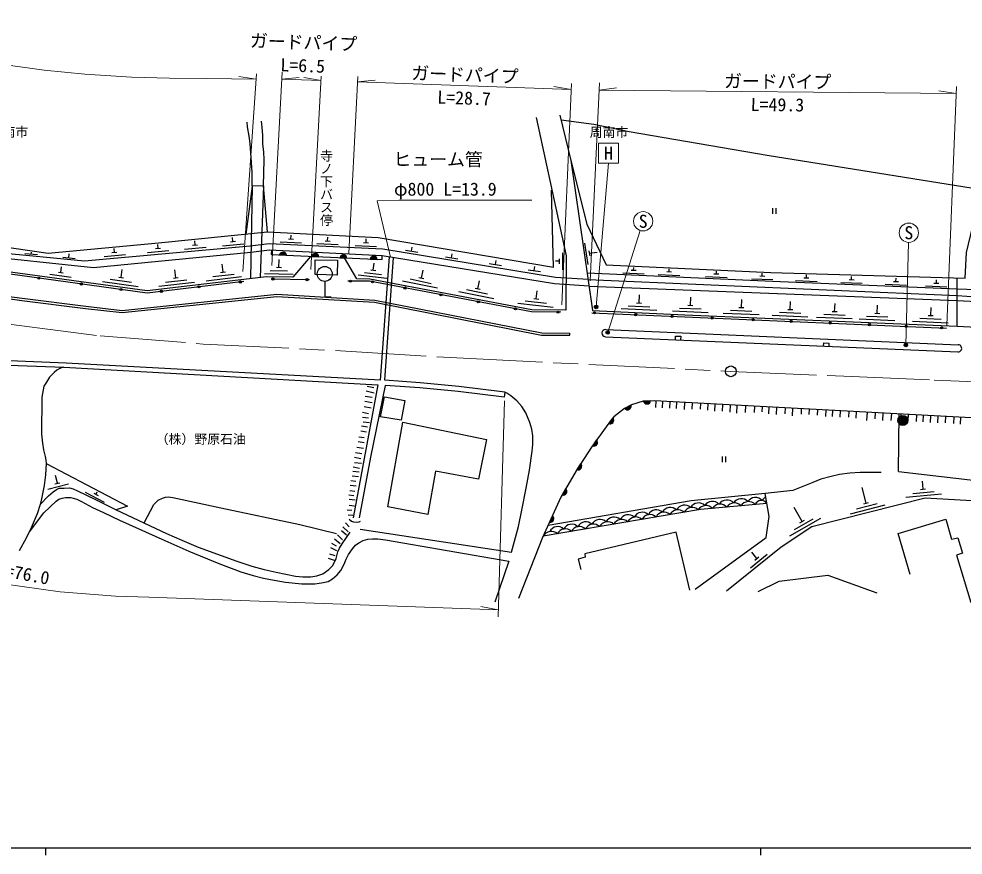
# Model space of a CAD drawing. Units: millimetres, scale not verified. Extents: x 40000 to 680000, y 20000 to 380000.
# Drawn here: x 164260 to 296351, y 204000 to 321005 of the extents above; entities that cross this region are included whole.
import ezdxf
from ezdxf.enums import TextEntityAlignment as Align

# ---------------------------------------------------------------- set-up
doc = ezdxf.new("R2010")
doc.units = ezdxf.units.MM
doc.header["$LTSCALE"] = 1000
doc.linetypes.add('CHAIN', pattern=[18.5, 12, -1.5, 3.5, -1.5])
for name, color, linetype, lineweight in [('M-BGD', 7, 'Continuous', 25), ('M-BGD-HTXT', 7, 'Continuous', 13), ('M-BMK', 2, 'CHAIN', 13), ('M-BMK-SRVR', 3, 'Continuous', 25), ('M-STR-HTXT', 7, 'Continuous', 13), ('M-STR-STRC', 7, 'Continuous', 25), ('M-TTL-BAND', 7, 'Continuous', 25)]:
    doc.layers.add(name, color=color, linetype=linetype, lineweight=lineweight)
doc.layers.add('M-BGD-EXST', color=7, linetype='Continuous')
doc.layers.add('M-BMK-HTXT', color=7, linetype='Continuous')
doc.styles.add('@ＭＳ ゴシック', font='')
doc.styles.add('ＭＳ ゴシック', font='')
doc.styles.get('@ＭＳ ゴシック').set_extended_font_data('@MS Gothic')
doc.styles.get('ＭＳ ゴシック').set_extended_font_data('MS Gothic')

msp = doc.modelspace()

# ---------------------------------------------------------------- hatches: boundary and pattern name
at = {"layer": 'M-BGD'}
for points in [[(200718, 287974, -0.82183), (201708, 287930)], [(205239, 287770, -0.82183), (206229, 287725)], [(209162, 287593, -0.82183), (210152, 287548)], [(213398, 287401, -0.82183), (214388, 287356)], [(249896, 266965, -0.82183), (249019, 266505)], [(252628, 267551, -0.82183), (251637, 267521)], [(288631, 264820, -1), (287231, 264820, -0.41421), (287931, 265520, -0.41421)], [(247369, 265184, -0.82183), (246749, 264410)], [(245077, 262091, -0.82183), (244500, 261285)], [(242847, 258765, -0.82183), (242307, 257935)], [(240748, 255253, -0.82183), (240253, 254395)], [(238901, 251482, -0.82183), (238495, 250578)]]:
    msp.add_hatch(color=256, dxfattribs=at).paths.add_polyline_path(points)
at = {"layer": 'M-STR-STRC'}
for points in [[(245224, 280828, -1), (244785, 280589, -0.41421), (244885, 280928, -0.41421)], [(246850, 277247, -1), (246410, 277007, -0.41421), (246510, 277347, -0.41421)], [(288561, 275491, -1), (288122, 275252, -0.41421), (288222, 275591, -0.41421)]]:
    msp.add_hatch(color=256, dxfattribs=at).paths.add_polyline_path(points)

# ---------------------------------------------------------------- linework, layer by layer
at = {"layer": 'M-BGD'}
for p, q in [((196874, 297582), (196670, 284657)), ((198475, 297623), (198018, 284816)), ((269679, 294497), (269679, 293714)), ((270145, 294497), (270145, 293714)), ((202326, 290193), (202353, 290755)), ((183725, 288895), (183676, 289430)), ((188554, 289336), (189251, 289400)), ((188902, 289368), (188851, 289928)), ((192745, 289267), (195732, 289541)), ((193849, 289820), (194546, 289884)), ((194197, 289852), (194146, 290412)), ((200805, 289817), (203802, 289670)), ((201976, 290210), (202675, 290176)), ((205922, 289566), (208919, 289419)), ((207093, 289959), (207792, 289925)), ((207443, 289942), (207468, 290458)), ((211299, 289303), (214296, 289156)), ((212470, 289696), (213169, 289662)), ((212819, 289679), (212847, 290241)), ((243399, 289630), (243832, 286661)), ((165111, 288190), (166853, 288017)), ((165982, 288104), (166010, 288384)), ((171256, 287581), (171312, 288141)), ((176181, 287753), (179169, 288026)), ((177286, 288306), (177983, 288370)), ((177634, 288338), (177583, 288898)), ((182272, 288310), (185260, 288583)), ((183376, 288863), (184073, 288926)), ((187449, 288783), (190437, 289056)), ((200718, 287974), (201708, 287930)), ((239312, 284822), (215164, 288763)), ((218340, 288641), (220065, 288352)), ((219202, 288496), (219295, 289051)), ((224799, 287584), (224886, 288140)), ((240346, 285881), (240362, 288281)), ((244010, 288557), (244111, 287864)), ((244060, 288210), (245174, 288373)), ((170386, 287668), (172127, 287495)), ((192826, 285562), (192694, 286679)), ((200629, 286236), (200651, 287360)), ((205239, 287770), (206229, 287725)), ((209162, 287593), (210152, 287548)), ((213398, 287401), (214388, 287356)), ((213837, 285832), (213956, 286836)), ((214858, 270470), (216086, 287701)), ((239212, 283927), (215069, 287867)), ((223935, 287719), (225664, 287450)), ((230055, 286790), (231778, 286488)), ((230917, 286639), (231014, 287194)), ((239904, 287084), (239342, 287087)), ((239902, 286734), (239906, 287434)), ((169780, 285564), (170474, 285469)), ((170127, 285516), (170237, 286317)), ((178571, 284810), (178724, 285924)), ((186217, 284781), (186085, 285898)), ((192478, 285521), (193174, 285603)), ((198611, 285375), (202611, 285296)), ((199420, 285809), (201820, 285762)), ((200279, 286243), (200979, 286229)), ((212593, 285525), (214976, 285244)), ((213490, 285873), (214185, 285791)), ((220568, 284749), (220797, 285850)), ((235498, 285907), (237230, 285655)), ((236364, 285781), (236445, 286337)), ((248743, 285465), (251740, 285330)), ((249912, 285863), (250611, 285831)), ((250261, 285847), (250279, 286238)), ((254880, 285639), (255579, 285607)), ((255229, 285623), (255248, 286042)), ((261499, 285340), (262198, 285309)), ((261849, 285325), (261867, 285728)), ((268245, 285036), (268263, 285443)), ((168580, 285275), (171552, 284866)), ((175972, 284259), (180925, 283578)), ((177024, 284568), (179996, 284160)), ((178224, 284858), (178918, 284762)), ((183840, 283594), (188805, 284181)), ((184780, 284158), (187759, 284510)), ((185869, 284740), (186564, 284822)), ((190449, 284375), (195414, 284962)), ((191389, 284939), (194368, 285291)), ((204911, 284501), (199538, 284607)), ((207046, 284266), (207046, 282092)), ((211746, 285172), (215718, 284704)), ((217937, 284376), (222832, 283359)), ((219008, 284614), (221945, 284003)), ((220225, 284820), (220911, 284678)), ((228450, 283255), (228677, 284357)), ((243885, 284538), (239312, 284822)), ((243885, 284538), (295507, 282289)), ((253710, 285241), (256707, 285106)), ((260330, 284943), (263327, 284807)), ((266726, 284654), (269723, 284519)), ((267895, 285052), (268594, 285020)), ((272917, 284388), (275914, 284265)), ((274084, 284790), (274784, 284762)), ((274434, 284776), (274451, 285184)), ((279222, 284129), (282220, 284006)), ((280390, 284531), (281089, 284503)), ((280740, 284517), (280757, 284946)), ((286595, 284276), (287294, 284248)), ((286944, 284262), (286964, 284744)), ((292260, 284044), (292959, 284015)), ((292610, 284029), (292628, 284488)), ((295496, 277987), (295513, 284775)), ((225820, 282878), (230717, 281869)), ((226890, 283117), (229828, 282511)), ((228107, 283326), (228793, 283184)), ((236630, 281821), (236756, 282939)), ((244018, 283628), (239212, 283927)), ((244018, 283628), (295505, 281598)), ((285427, 283874), (288425, 283751)), ((291092, 283641), (294090, 283518)), ((295509, 283250), (298244, 283147)), ((207046, 282092), (207936, 282092)), ((235089, 281542), (238070, 281207)), ((236282, 281861), (236978, 281782)), ((251032, 281248), (251082, 282372)), ((258211, 280934), (258259, 282058)), ((265338, 280629), (265386, 281753)), ((272171, 280336), (272219, 281460)), ((295505, 281598), (298239, 281446)), ((295507, 282289), (298241, 282137)), ((234045, 281206), (239014, 280648)), ((248495, 280459), (253491, 280239)), ((249514, 280864), (252511, 280733)), ((250683, 281264), (251382, 281233)), ((255675, 280141), (260670, 279928)), ((256693, 280548), (259690, 280420)), ((257861, 280949), (258561, 280919)), ((263820, 280243), (266817, 280115)), ((264988, 280644), (265688, 280614)), ((271821, 280351), (272521, 280321)), ((278031, 280085), (278730, 280056)), ((278381, 280070), (278429, 281194)), ((284342, 279815), (284391, 280939)), ((291815, 279495), (291863, 280619)), ((262802, 279836), (267797, 279623)), ((269635, 279544), (274630, 279330)), ((270653, 279951), (273650, 279823)), ((275844, 279278), (280840, 279064)), ((276863, 279685), (279860, 279557)), ((281806, 279023), (286802, 278809)), ((282825, 279430), (285822, 279302)), ((283993, 279830), (284692, 279800)), ((290298, 279110), (293295, 278982)), ((291466, 279510), (292165, 279481)), ((246349, 277539), (295674, 275409)), ((289279, 278703), (294275, 278489)), ((295496, 277987), (298228, 277847)), ((241345, 276735), (241348, 277035)), ((246305, 276540), (295631, 274410)), ((214480, 269789), (211042, 251204)), ((212983, 269638), (213908, 269428)), ((212706, 268218), (213670, 268085)), ((212859, 268942), (213975, 268695)), ((232229, 268757), (232144, 268062)), ((212658, 267538), (213669, 267338)), ((249896, 266965), (249019, 266505)), ((252628, 267551), (251637, 267521)), ((299259, 265113), (253199, 267568)), ((253352, 266630), (253402, 267558)), ((254302, 266595), (254351, 267507)), ((255305, 266524), (255355, 267454)), ((256256, 266489), (256304, 267403)), ((257364, 266366), (257416, 267344)), ((258455, 266384), (258503, 267286)), ((259617, 266419), (259660, 267224)), ((260637, 266243), (260687, 267169)), ((261605, 266102), (261659, 267118)), ((262696, 266120), (262746, 267060)), ((263743, 265979), (263798, 267004)), ((264693, 265852), (264751, 266953)), ((265911, 265931), (265962, 266888)), ((212316, 265957), (213149, 265812)), ((212582, 266748), (213555, 266605)), ((267176, 265947), (267223, 266821)), ((268236, 266026), (268275, 266765)), ((269169, 265726), (269222, 266714)), ((270243, 265633), (270298, 266657)), ((271439, 265761), (271484, 266594)), ((272476, 265474), (272533, 266538)), ((273720, 265681), (273762, 266472)), ((274836, 265665), (274876, 266413)), ((275984, 265538), (276027, 266352)), ((277148, 265362), (277198, 266289)), ((278074, 265389), (278119, 266240)), ((279149, 265289), (279197, 266183)), ((280353, 265274), (280398, 266119)), ((281385, 265160), (281434, 266064)), ((282891, 264830), (282952, 265983)), ((284064, 265066), (284109, 265921)), ((285104, 264792), (285161, 265865)), ((286303, 264821), (286356, 265801)), ((287319, 257677), (287395, 265746)), ((287650, 264831), (287698, 265730)), ((288655, 264811), (288701, 265676)), ((289838, 264680), (289887, 265613)), ((290754, 264602), (290805, 265564)), ((291787, 264534), (291839, 265509)), ((212329, 265296), (213176, 265190)), ((212435, 264635), (213295, 264542)), ((247369, 265184), (246749, 264410)), ((292800, 264475), (292853, 265455)), ((293872, 264466), (293922, 265398)), ((295054, 264397), (295104, 265335)), ((295975, 264298), (296028, 265286)), ((212103, 263348), (212897, 263229)), ((212183, 264066), (213030, 263947)), ((211706, 261867), (212566, 261722)), ((211812, 262541), (212579, 262422)), ((245077, 262091), (244500, 261285)), ((211347, 260344), (212245, 260201)), ((211542, 261098), (212454, 260942)), ((211204, 259667), (212115, 259511)), ((211204, 258951), (212167, 258834)), ((262651, 259759), (262651, 258976)), ((263118, 259759), (263118, 258976)), ((210994, 257723), (211867, 257606)), ((211046, 258322), (211893, 258127)), ((242847, 258765), (242307, 257935)), ((169641, 256024), (169369, 257116)), ((210720, 256418), (211397, 256327)), ((210903, 257086), (211750, 256969)), ((290761, 255205), (290654, 256325)), ((168295, 255224), (171206, 255951)), ((169302, 255939), (169981, 256109)), ((210551, 255039), (211254, 254935)), ((210616, 255755), (211463, 255676)), ((240748, 255253), (240253, 254395)), ((282784, 253259), (282234, 255441)), ((290412, 255172), (291109, 255239)), ((173515, 254786), (176169, 253387)), ((174742, 254648), (175361, 254321)), ((175052, 254484), (175228, 254819)), ((210408, 254414), (211137, 254323)), ((210479, 253794), (211312, 253692)), ((269210, 251387), (268666, 254588)), ((288358, 254072), (293335, 254547)), ((289310, 254615), (292297, 254900)), ((210202, 252306), (210849, 252244)), ((210449, 252953), (211199, 252860)), ((273836, 250680), (272714, 252631)), ((280580, 251775), (285428, 252997)), ((281440, 252456), (284349, 253189)), ((282445, 253173), (283124, 253344)), ((210315, 251612), (210978, 251581)), ((238901, 251482), (238495, 250578)), ((268799, 248430), (269210, 251387)), ((272117, 248654), (276452, 251146)), ((272759, 249542), (275360, 251037)), ((209581, 249929), (210329, 249235)), ((209949, 250512), (210448, 249932)), ((273532, 250505), (274139, 250854)), ((208851, 248821), (209527, 248127)), ((209410, 249397), (210086, 248821)), ((258869, 241216), (268799, 248430)), ((207866, 247037), (208702, 246640)), ((208006, 247634), (208632, 247266)), ((208418, 248271), (209184, 247578)), ((207697, 246163), (208453, 245904)), ((266595, 244214), (268928, 246101)), ((267479, 245507), (266771, 246382)), ((267207, 245287), (267751, 245728)), ((207548, 245526), (208354, 245248))]:
    msp.add_line(p, q, dxfattribs=at)
for points in [[(79621, 337101), (80670, 333978), (81582, 331387), (82655, 328722), (83762, 326604), (84844, 324879), (86221, 323161), (89480, 319918), (93013, 318071), (100415, 314251), (111808, 308455), (117622, 305926), (137489, 297140), (144325, 294999), (158685, 289636), (168339, 288226), (183799, 289669), (199043, 291199), (214522, 290424), (239052, 286275), (238760, 297049)], [(196727, 288306), (174683, 286152), (157931, 287932), (143687, 293113), (137771, 294658), (127668, 298620), (117301, 303243), (108213, 307730), (98804, 312796), (88572, 318319), (86013, 320950), (84248, 323080), (82904, 324910), (81824, 326684), (80668, 328967), (79743, 331009), (78974, 333063), (78513, 334665)], [(196627, 289201), (173448, 287082), (158915, 288521), (144522, 293733), (138108, 295835), (128076, 299701), (117800, 304262), (108718, 308702), (99231, 313588), (89159, 319100), (86664, 321534), (84890, 323553), (83588, 325334), (82506, 327026), (81278, 329281), (80576, 331353), (79829, 333345), (79378, 334914)], [(205036, 287779), (202598, 284846), (198893, 284920), (182207, 282948), (161332, 285817), (155850, 286371), (144219, 288061), (138977, 289717), (128315, 293724), (121915, 296483), (112529, 300864), (102703, 305913), (85141, 314559), (72152, 320676)], [(195707, 284241), (182204, 282645), (161297, 285519), (155813, 286073), (144151, 287768), (138879, 289434), (128202, 293446), (121792, 296209), (112397, 300595), (102568, 305645), (85011, 314289)], [(214858, 270470), (170872, 272824), (137826, 274167), (122445, 280095), (101082, 293662), (89996, 299751), (83431, 303351), (77660, 306439), (72137, 309235), (67886, 311293)], [(196874, 297582), (196912, 299498), (196808, 300904), (196629, 303586), (196481, 304610), (196250, 305901), (196185, 306530)], [(198475, 297623), (198575, 301285), (198536, 302424), (198377, 303474), (198375, 304684), (198309, 305870), (198182, 306714)], [(236612, 307222), (240809, 287835), (240759, 280249), (235997, 280296), (213341, 284601), (211520, 284611), (209795, 287564)], [(239941, 307546), (241453, 301210), (244520, 280183), (257426, 279616), (295496, 277987)], [(298921, 297066), (268943, 301884), (249613, 305219), (244694, 306208), (240107, 306848)], [(241453, 301210), (243704, 292272), (246438, 286574), (269463, 285521), (296624, 284743), (296804, 288327), (300653, 304218)], [(199043, 291199), (198475, 297623), (196874, 297582), (196013, 290895)], [(215164, 288763), (199291, 289541), (196627, 289201)], [(215069, 287867), (199326, 288638), (196727, 288306)], [(199599, 288626), (199571, 288026), (215059, 287326), (215069, 287867)], [(232229, 268757), (225792, 269549), (220388, 270076), (215457, 270436), (216681, 287604)], [(243747, 285480), (269672, 284311), (295509, 283250)], [(240090, 279956), (235967, 279997), (213312, 284301), (210297, 284317)], [(160324, 282208), (164678, 281620), (173586, 280502), (178724, 279915), (200346, 282178), (214028, 281359), (237388, 276772), (241345, 276735)], [(160364, 282505), (164717, 281918), (173622, 280800), (178725, 280216), (200339, 282479), (214066, 281658), (237418, 277071), (241348, 277035)], [(244398, 279888), (257413, 279316), (294019, 277750)], [(256095, 276117), (256123, 276621), (256839, 276602), (256817, 276086)], [(276832, 275222), (276854, 275664), (277584, 275646), (277565, 275190)], [(137277, 273487), (170528, 272251), (214480, 269789)], [(170528, 272251), (170078, 272118), (169586, 271861), (169176, 271542), (168565, 270877), (168107, 270188), (167770, 269602), (167634, 269113), (167481, 268059), (167401, 262881), (167566, 261634), (167701, 260725), (167938, 259795), (168032, 259239), (168065, 258795), (167989, 257223), (167789, 255706), (167412, 253866), (167244, 253066), (166823, 251759), (166000, 249787), (165294, 248333), (164309, 246591)], [(215517, 269730), (213469, 259688), (211882, 251212)], [(232144, 268062), (225715, 268853), (220329, 269378), (215517, 269730)], [(212018, 249622), (233188, 246366), (234131, 249958), (234617, 252283), (235227, 255361), (235669, 257839), (236070, 260511), (236141, 261450), (236141, 262656), (236010, 263606), (235733, 264532), (235159, 265901), (234615, 266788), (233934, 267560), (233097, 268279), (232538, 268636), (232229, 268757)], [(253199, 267568), (251610, 267520), (249951, 266993), (248965, 266476), (247491, 265337), (246627, 264257), (244358, 261087), (242208, 257783), (240070, 254078), (237527, 248427), (234132, 239917)], [(287319, 257677), (299328, 256294), (318216, 256717), (319888, 257081), (321842, 257798), (332192, 263045)], [(363624, 259788), (361315, 257693), (359322, 256238), (349579, 256234), (343060, 258414), (333925, 258384), (318988, 253707), (300037, 253421), (291027, 253944), (275202, 249955), (270875, 247096), (263253, 240932)], [(168065, 258795), (179453, 252823), (177882, 252316)], [(284904, 257536), (281950, 257537), (280501, 257455), (279062, 257250), (277880, 256967), (276456, 256589), (275324, 256132), (272509, 255023), (268666, 254588), (258330, 253592), (238294, 250133)], [(167244, 253066), (168403, 254279), (169048, 254824), (169524, 255161), (169891, 255320), (170586, 255350), (171330, 255370), (171866, 255231), (172442, 254963), (174961, 253740), (177882, 252316), (184917, 249004), (187036, 248056), (189345, 247092), (192578, 245905), (194730, 245125), (196866, 244424), (198588, 243946), (200247, 243611), (202954, 243039), (203977, 242936), (205103, 242957), (205956, 243088), (206791, 243371), (207621, 243963), (208112, 244472), (208433, 244972), (208659, 245491), (208867, 246449), (209118, 246951), (209501, 247572), (210589, 249210)], [(165734, 249238), (167768, 251879), (169472, 253508), (169844, 253787), (170331, 253949), (170758, 254015), (171518, 254030), (171864, 253949), (172366, 253787), (173037, 253492), (174577, 252646), (176105, 251919), (178317, 250889), (184658, 248016), (188034, 246548), (192229, 244818), (195287, 243651), (197022, 243126), (198500, 242756), (199970, 242494), (201555, 242202), (203832, 241945), (205647, 241935), (206588, 242082), (207511, 242304), (208152, 242660), (208808, 243237), (209292, 243806), (209784, 244714), (210066, 245430), (210380, 246066), (210953, 246841), (211372, 247372), (211815, 247678), (212435, 248000), (213071, 248185), (213709, 248275), (214465, 248275), (215540, 248113), (232823, 245120), (230857, 239398)], [(181763, 250489), (183136, 253036), (183737, 253646), (184347, 253929), (184750, 254082), (185164, 254136), (185795, 254027), (192490, 252589), (203583, 250254), (208700, 249000)], [(268903, 253192), (259630, 252362), (237616, 248626)], [(210448, 251011), (210769, 250728), (211084, 250623), (211484, 250586), (211846, 250618), (212067, 250744)], [(288964, 243247), (287262, 249020), (293916, 251008), (294734, 248190), (295608, 248411), (296251, 246235), (295426, 245976), (297431, 239364)], [(258123, 241058), (256204, 249189), (243448, 246175), (243476, 245712), (242521, 245431), (242886, 243973)], [(267687, 240891), (270622, 242347), (277422, 243170), (284272, 240721)]]:
    msp.add_lwpolyline(points, dxfattribs=at)
for points in [[(205702, 287296), (208824, 287231), (208791, 285155), (205696, 285217)], [(215386, 268123), (218243, 267621), (217733, 264844), (214829, 265344)], [(217967, 264559), (229685, 262154), (228553, 256616), (222556, 257720), (221464, 251650), (215856, 252711)]]:
    msp.add_lwpolyline(points, close=True, dxfattribs=at)
for centre, radius in [((207046, 285316), 1050), ((167050, 284728), 150), ((173004, 283910), 150), ((195248, 284187), 150), ((199810, 284601), 150), ((204554, 284508), 150), ((210641, 284315), 150), ((213734, 284221), 150), ((178539, 283149), 150), ((184196, 282881), 150), ((189466, 283503), 150), ((218264, 283360), 150), ((223317, 282400), 150), ((228530, 281410), 150), ((233710, 280425), 150), ((239674, 279960), 150), ((244788, 279871), 150), ((250534, 279618), 150), ((255641, 279394), 150), ((261250, 279152), 150), ((266983, 278907), 150), ((272292, 278680), 150), ((277745, 278446), 150), ((283234, 278211), 150), ((288393, 277990), 150), ((293348, 277778), 150), ((287931, 264820), 700)]:
    msp.add_circle(centre, radius, dxfattribs=at)
for centre, radius, start, end in [((201208, 287854), 505, 8.5814, 166.23959), ((205730, 287650), 505, 8.5814, 166.23959), ((209653, 287472), 505, 8.5814, 166.23959), ((213889, 287281), 505, 8.5814, 166.23959), ((246327, 277040), 500, 87.52761, 267.52761), ((295653, 274910), 500, 267.52761, 87.52761), ((249412, 266821), 505, 218.83986, 16.49806), ((252130, 267634), 505, 192.91948, 350.57767), ((246983, 264858), 505, 242.47937, 40.13756), ((244709, 261745), 505, 245.58155, 43.23975), ((242495, 258403), 505, 248.11781, 45.776), ((240416, 254873), 505, 251.17902, 48.83721), ((263310, 252440), 1250, 41.97659, 148.2368), ((265302, 252619), 1250, 41.98148, 148.24168), ((267294, 252797), 1250, 41.98163, 148.24183), ((268122, 252733), 906, 30.45029, 159.77318), ((269286, 252975), 1250, 115.49415, 148.24183), ((253433, 251057), 1250, 46.50231, 152.76252), ((255404, 251391), 1250, 46.50231, 152.76252), ((256474, 251066), 1250, 46.50231, 152.76252), ((257376, 251726), 1250, 46.50231, 152.76252), ((258446, 251401), 1250, 46.50231, 152.76252), ((259329, 252025), 1250, 44.61744, 150.87764), ((260378, 251663), 1250, 42.73256, 148.99276), ((261276, 252251), 1250, 42.37923, 148.63944), ((262358, 251853), 1250, 41.97185, 148.23206), ((264351, 252031), 1250, 41.98134, 148.24154), ((266343, 252210), 1250, 41.98162, 148.24183), ((238609, 251070), 505, 256.9441, 54.60229), ((247517, 250053), 1250, 46.50231, 152.76252), ((248587, 249727), 1250, 46.50231, 152.76252), ((249489, 250388), 1250, 46.50231, 152.76252), ((250559, 250062), 1250, 46.50231, 152.76252), ((251461, 250722), 1250, 46.50231, 152.76252), ((252530, 250397), 1250, 46.50231, 152.76252), ((254502, 250731), 1250, 46.50231, 152.76252), ((239630, 248714), 1250, 46.50231, 152.76252), ((241602, 249049), 1250, 46.50231, 152.76252), ((242671, 248723), 1250, 46.50231, 152.76252), ((243574, 249384), 1250, 46.50231, 152.76252), ((244643, 249058), 1250, 46.50231, 152.76252), ((245545, 249718), 1250, 46.50231, 152.76252), ((246615, 249393), 1250, 46.50231, 152.76252), ((238728, 248054), 1250, 46.50231, 152.76252), ((240700, 248389), 1250, 46.50231, 152.76252)]:
    msp.add_arc(centre, radius, start, end, dxfattribs=at)
at = {"layer": 'M-BGD-HTXT'}
for p, q in [((245005, 280708), (246740, 300814)), ((246630, 277127), (251182, 291403)), ((288341, 275371), (288718, 289735))]:
    msp.add_line(p, q, dxfattribs=at)
msp.add_lwpolyline([(245334, 303626), (248146, 303626), (248146, 300814), (245334, 300814)], close=True, dxfattribs=at)
for centre in [(251592, 292689), (288754, 291084)]:
    msp.add_circle(centre, 1350, dxfattribs=at)
at = {"layer": 'M-BMK'}
msp.add_lwpolyline([(69817, 315541), (75229, 312958), (80460, 310441), (86933, 307197), (93820, 303494), (105751, 297085), (112048, 294039), (120959, 289735), (128725, 286555), (136268, 283864), (142452, 282041), (148999, 280478), (155992, 279205), (163211, 278226), (175620, 276663), (190054, 275512), (209268, 274548), (225524, 273556), (263861, 271690), (279649, 271010), (292313, 270472), (317954, 269353)], dxfattribs=at)
at = {"layer": 'M-BMK-SRVR'}
msp.add_circle((263861, 271690), 750, dxfattribs=at)
at = {"layer": 'M-STR-HTXT'}
for p, q in [((197510, 313296), (195588, 285673)), ((199662, 286514), (201100, 313542)), ((197459, 312568), (195034, 312951)), ((201048, 312568), (203490, 312823)), ((206531, 312374), (201048, 312568)), ((206531, 312374), (204114, 312801)), ((206565, 313005), (205098, 285925)), ((211693, 312966), (210428, 288237)), ((211653, 312192), (214095, 312448)), ((241514, 311136), (211653, 312192)), ((241549, 311971), (240229, 281017)), ((244158, 284345), (245479, 312048)), ((241514, 311136), (239096, 311563)), ((245430, 311029), (247865, 311347)), ((245430, 311029), (295373, 310549)), ((295373, 310549), (292946, 310914)), ((294076, 278166), (295413, 311549)), ((214384, 295527), (217394, 295627)), ((216263, 287672), (214384, 295527)), ((217394, 295627), (236036, 295627)), ((232175, 267550), (231288, 237340)), ((231318, 238339), (228900, 238768))]:
    msp.add_line(p, q, dxfattribs=at)
for points in [[(197459, 312568), (190561, 312685), (185342, 312724), (179999, 312841), (173473, 313281), (167792, 313819), (161358, 314721), (155609, 315654), (146656, 317740), (139415, 319648), (131817, 322152), (124975, 324613), (117862, 327728), (108664, 332198), (96821, 337919)], [(231318, 238339), (182428, 240088), (177772, 240241), (170055, 240845), (162057, 241954), (151638, 243798), (143757, 245493), (134801, 248078), (125590, 251173), (117667, 254703), (106512, 260941), (95129, 268284), (58833, 291383)]]:
    msp.add_lwpolyline(points, dxfattribs=at)
at = {"layer": 'M-STR-STRC'}
for centre in [(245005, 280708), (246630, 277127), (288341, 275371)]:
    msp.add_circle(centre, 250, dxfattribs=at)
at = {"layer": 'M-TTL-BAND'}
for p, q in [((40000, 205000), (579000, 205000)), ((168000, 205000), (168000, 204000)), ((268000, 205000), (268000, 204000))]:
    msp.add_line(p, q, dxfattribs=at)

# ---------------------------------------------------------------- texts
at = {"layer": 'M-BGD-EXST', "style": 'ＭＳ ゴシック'}
for p in [(162877, 305189), (246812, 305142)]:
    msp.add_text('周南市', height=1320, dxfattribs=at).set_placement(p, align=Align.MIDDLE_CENTER)
at = {"layer": 'M-BGD-HTXT', "style": 'ＭＳ ゴシック'}
for s, p in [('H', (246740, 302220)), ('S', (251592, 292689)), ('S', (288754, 291084))]:
    msp.add_text(s, height=1833, dxfattribs=at).set_placement(p, align=Align.MIDDLE_CENTER)
at = {"layer": 'M-BMK-HTXT', "style": '@ＭＳ ゴシック'}
msp.add_text('寺ノ下バス停', height=1320, rotation=270, dxfattribs=at).set_placement((207277, 302759), align=Align.MIDDLE_LEFT)
at = {"layer": 'M-BMK-HTXT', "style": 'ＭＳ ゴシック'}
msp.add_text('（株）野原石油', height=1320, dxfattribs=at).set_placement((183403, 261156), align=Align.BOTTOM_LEFT)
at = {"layer": 'M-STR-HTXT', "style": 'ＭＳ ゴシック'}
for s, rotation, p in [('ガードパイプ', 357.973, (204035, 316263)), ('L=6.5', 357.973, (203920, 313016)), ('ガードパイプ', 357.973, (226606, 311726)), ('ガードパイプ', 359.45, (270399, 310784)), ('L=28.7', 357.973, (226491, 308480)), ('L=49.3', 359.45, (270368, 307535)), ('側\u3000溝\u3000L=76.0', 349.557, (159652, 242869))]:
    msp.add_text(s, height=1833, rotation=rotation, dxfattribs=at).set_placement(p, align=Align.BOTTOM_CENTER)
for s, p in [('ヒューム管', (216659, 299886)), ('φ800 L=13.9', (216734, 295719))]:
    msp.add_text(s, height=1833, dxfattribs=at).set_placement(p, align=Align.BOTTOM_LEFT)

doc.saveas('drawing.dxf')
